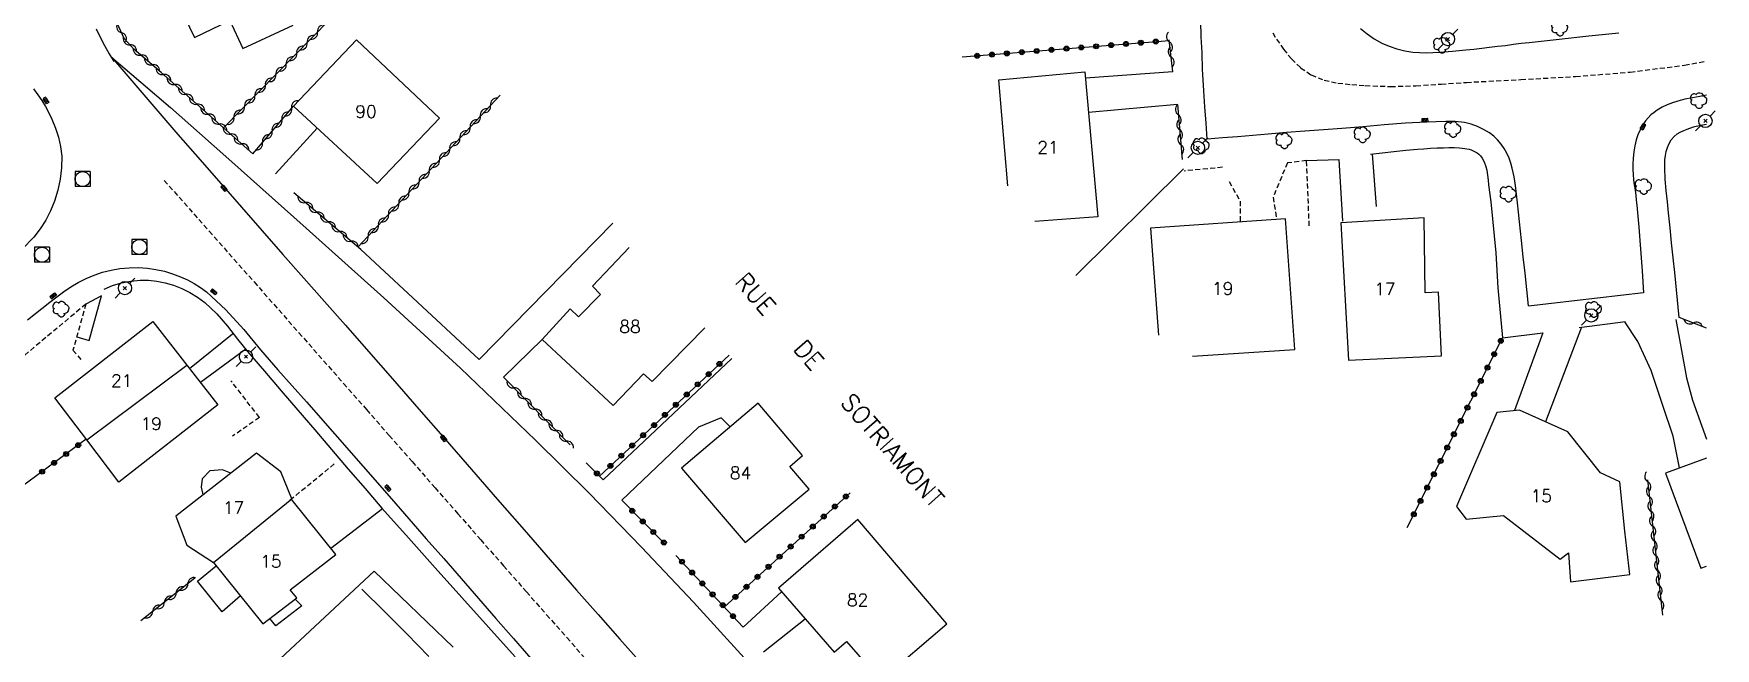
# Model space of a CAD drawing. Header units: millimetres. Extents: x 146000 to 147001, y 143000 to 144000.
# Drawn here: x 146831.9 to 147000.9, y 143789.7 to 143851.5 of the extents above; entities that cross this region are included whole.
import ezdxf
from ezdxf.enums import TextEntityAlignment as Align

# ---------------------------------------------------------------- set-up
doc = ezdxf.new("R2010")
doc.units = ezdxf.units.MM
doc.linetypes.add('DASHED', pattern=[0.75, 0.5, -0.25])
doc.layers.get('0').update_dxf_attribs({"linetype": 'CONTINUOUS'})
for name, color, linetype in [('W0001', 6, 'DASHED'), ('W0008', 7, 'CONTINUOUS'), ('W0014', 7, 'CONTINUOUS'), ('W0017', 7, 'CONTINUOUS'), ('W0101', 7, 'CONTINUOUS'), ('W0104', 1, 'CONTINUOUS'), ('W0105', 7, 'CONTINUOUS'), ('W0112', 1, 'DASHED'), ('W0211', 2, 'CONTINUOUS'), ('W0300', 7, 'CONTINUOUS'), ('W0310', 3, 'CONTINUOUS'), ('W0323', 7, 'CONTINUOUS'), ('W0330', 7, 'CONTINUOUS'), ('W0401', 7, 'CONTINUOUS'), ('W0420', 7, 'CONTINUOUS'), ('W0473', 7, 'CONTINUOUS'), ('W0989', 7, 'CONTINUOUS'), ('W0991', 7, 'CONTINUOUS'), ('W1102', 7, 'CONTINUOUS')]:
    doc.layers.add(name, color=color, linetype=linetype)
doc.styles.get("Standard").update_dxf_attribs({"font": 'romans.shx', "width": 0.85})

# ---------------------------------------------------------------- blocks, each defined once
blk = doc.blocks.new('T401')
for p, q in [((-0.3, 0.3), (0, 0.3)), ((-0.3, -0.25), (-0.3, 0.3)), ((-0.3, 0.15), (0, 0.15)), ((-0.3, 0), (0, 0)), ((0, 0.3), (0, -0.25)), ((-0.3, -0.15), (0, -0.15)), ((-0.3, -0.25), (-0.3, -0.3)), ((-0.3, -0.3), (0, -0.3)), ((0, -0.3), (0, -0.25))]:
    blk.add_line(p, q)
blk = doc.blocks.new('T473')
for p, q in [((-0.166667, 0.166667), (0.166667, -0.166667)), ((-0.166667, -0.166667), (0.166667, 0.166667)), ((0.500001, 0.500001), (1.000002, 1.000002)), ((-1.000002, -1.000002), (-0.500001, -0.500001))]:
    blk.add_line(p, q)
blk.add_ellipse((0, 0), major_axis=(0.471405, 0.471405), ratio=1, start_param=5.4977871438, end_param=11.780972451)
blk = doc.blocks.new('T420')
for p, q in [((0.75, 0.75), (-0.75, 0.75)), ((-0.75, 0.75), (-0.75, -0.75)), ((0.75, 0.75), (0.75, -0.75)), ((0.75, -0.75), (-0.75, -0.75))]:
    blk.add_line(p, q)
blk.add_ellipse((0, 0), major_axis=(-0.53, 0.53), ratio=1, start_param=3.926991, end_param=10.210176)
blk = doc.blocks.new('T300')
for p, q in [((-0.8, 0.51), (-0.86, 0.34)), ((-0.86, 0.34), (-0.86, 0.17)), ((-0.86, 0.17), (-0.74, 0.06)), ((-0.69, 0.63), (-0.8, 0.51)), ((-0.8, -0.06), (-0.74, 0.06)), ((-0.74, 0.06), (-0.69, 0.11)), ((-0.57, 0.69), (-0.69, 0.63)), ((-0.46, 0.69), (-0.57, 0.69)), ((-0.29, 0.63), (-0.46, 0.69)), ((-0.29, 0.63), (-0.17, 0.74)), ((-0.23, 0.57), (-0.29, 0.63)), ((-0.17, 0.74), (-0.06, 0.8)), ((-0.06, 0.8), (0.06, 0.8)), ((0.06, 0.8), (0.23, 0.74)), ((0.23, 0.74), (0.34, 0.63)), ((0.34, 0.63), (0.4, 0.51)), ((0.46, 0.46), (0.34, 0.46)), ((0.4, 0.51), (0.4, 0.46)), ((0.57, 0.4), (0.46, 0.46)), ((0.57, 0.4), (0.69, 0.29)), ((0.69, 0.29), (0.74, 0.17)), ((0.74, 0.06), (0.69, -0.17)), ((0.74, 0.17), (0.74, 0.06)), ((-0.8, -0.17), (-0.8, -0.06)), ((-0.8, -0.23), (-0.8, -0.17)), ((-0.74, -0.34), (-0.8, -0.23)), ((-0.69, -0.4), (-0.74, -0.34)), ((-0.51, -0.46), (-0.69, -0.4)), ((-0.4, -0.46), (-0.51, -0.46)), ((-0.4, -0.46), (-0.34, -0.46)), ((-0.34, -0.46), (-0.34, -0.4)), ((-0.34, -0.51), (-0.34, -0.46)), ((-0.29, -0.63), (-0.34, -0.51)), ((-0.17, -0.74), (-0.29, -0.63)), ((-0.06, -0.8), (-0.17, -0.74)), ((0.06, -0.8), (-0.06, -0.8)), ((0.17, -0.74), (0.06, -0.8)), ((0.23, -0.69), (0.17, -0.74)), ((0.29, -0.46), (0.23, -0.46)), ((0.29, -0.63), (0.23, -0.69)), ((0.46, -0.4), (0.29, -0.46)), ((0.34, -0.51), (0.29, -0.63)), ((0.34, -0.51), (0.34, -0.46)), ((0.57, -0.34), (0.46, -0.4)), ((0.63, -0.29), (0.57, -0.34)), ((0.69, -0.17), (0.63, -0.29))]:
    blk.add_line(p, q)
blk = doc.blocks.new('t323o')
at = {"color": 0, "linetype": 'Continuous'}
for radius in [0.25, 0.15]:
    blk.add_circle((0, 0), radius, dxfattribs=at)
blk = doc.blocks.new('t310o')
at = {"color": 0, "linetype": 'Continuous'}
for centre, start, end in [((-0.5, 0.38), 216.8699, 323.1304), ((0.5, -0.37), 36.8699, 143.1303)]:
    blk.add_arc(centre, 0.625, start, end, dxfattribs=at)

msp = doc.modelspace()

# ---------------------------------------------------------------- linework, layer by layer
at = {"layer": 'W0001'}
for points in [[(146956.41, 143851.58), (146956.79, 143850.95), (146957.51, 143849.94), (146958.3, 143848.96), (146959.21, 143848.08), (146960.27, 143847.36), (146961.58, 143846.83), (146962.96, 143846.53), (146964.35, 143846.39), (146965.71, 143846.29), (146968.26, 143846.19), (146970.8, 143846.27), (146973.34, 143846.44), (146975.87, 143846.61), (146981.35, 143846.89), (146986.84, 143847.2), (146992.33, 143847.64), (146997.79, 143848.34), (147000, 143848.74)], [(146845.05, 143836.75), (146849.56, 143831.65), (146854.07, 143826.55), (146858.57, 143821.45), (146863.07, 143816.34), (146865.37, 143813.72), (146867.66, 143811.11), (146869.96, 143808.49), (146872.25, 143805.87), (146874.55, 143803.26), (146876.84, 143800.64), (146879.14, 143798.02), (146881.43, 143795.41), (146883.46, 143793.11), (146885.49, 143790.81), (146887.52, 143788.5)]]:
    msp.add_lwpolyline(points, dxfattribs=at)
at = {"layer": 'W0008'}
msp.add_lwpolyline([(146839.77, 143849.1), (146841.98, 143846.52), (146844.19, 143843.94), (146846.41, 143841.37), (146848.64, 143838.81), (146850.72, 143836.43), (146852.8, 143834.05), (146854.88, 143831.68), (146856.97, 143829.31), (146859.06, 143826.94), (146861.15, 143824.57), (146863.24, 143822.2), (146865.32, 143819.83), (146867.97, 143816.8), (146870.62, 143813.77), (146873.26, 143810.74), (146875.9, 143807.7), (146878.54, 143804.67), (146881.19, 143801.64), (146883.83, 143798.61), (146886.48, 143795.58), (146888.65, 143793.12), (146890.82, 143790.65), (146892.99, 143788.19)], dxfattribs=at)
at = {"layer": 'W0014'}
for points in [[(146949.84, 143840.89), (146949.71, 143842.51), (146949.6, 143844.14), (146949.49, 143845.76), (146949.4, 143847.39), (146949.37, 143847.93), (146949.35, 143848.48), (146949.33, 143849.02), (146949.31, 143849.57), (146949.29, 143850.11), (146949.27, 143850.66), (146949.24, 143851.2), (146949.21, 143851.74), (146949.06, 143853.85), (146948.89, 143855.96), (146948.69, 143858.06), (146948.47, 143860.17)], [(146838.22, 143851.99), (146838.61, 143851.14), (146839.04, 143850.31), (146839.5, 143849.49), (146839.99, 143848.69)], [(146965.23, 143852.03), (146965.89, 143851.48), (146966.61, 143850.98), (146967.36, 143850.56), (146968.11, 143850.23), (146968.89, 143849.97), (146969.69, 143849.78), (146970.5, 143849.65), (146971.83, 143849.57), (146973.17, 143849.63), (146974.49, 143849.75), (146975.81, 143849.87), (146976.61, 143849.95), (146977.41, 143850.03), (146978.2, 143850.13), (146979, 143850.23), (146979.79, 143850.33), (146980.59, 143850.44), (146981.38, 143850.54), (146982.18, 143850.63), (146985.18, 143850.96), (146988.18, 143851.28), (146991.19, 143851.58)], [(146839.74, 143849.15), (146842.71, 143846.62), (146845.66, 143844.07), (146848.6, 143841.5), (146851.52, 143838.9), (146859.32, 143831.94), (146867.1, 143824.96), (146874.8, 143817.88), (146882.36, 143810.65), (146887.73, 143805.31), (146893.01, 143799.88), (146898.21, 143794.36), (146903.31, 143788.76)], [(146831.91, 143845.95), (146832.36, 143845.35), (146832.75, 143844.77), (146833.12, 143844.18), (146833.46, 143843.56), (146833.76, 143842.92), (146834.11, 143842.02), (146834.41, 143841.1), (146834.63, 143840.15), (146834.74, 143839.18), (146834.73, 143838.03), (146834.6, 143836.89), (146834.37, 143835.76), (146834.03, 143834.66), (146833.63, 143833.69), (146833.15, 143832.76), (146832.58, 143831.88), (146831.94, 143831.05), (146830.77, 143829.86)], [(147000, 143845.31), (146999.34, 143845.19), (146998.59, 143845.07), (146997.83, 143844.92), (146997.1, 143844.72), (146996.57, 143844.54), (146996.04, 143844.34), (146995.53, 143844.1), (146995.05, 143843.81), (146994.72, 143843.58), (146994.41, 143843.33), (146994.12, 143843.04), (146993.86, 143842.73), (146993.57, 143842.29), (146993.32, 143841.83), (146993.11, 143841.34), (146992.94, 143840.84), (146992.78, 143840.24), (146992.68, 143839.62), (146992.62, 143839), (146992.59, 143838.39), (146992.59, 143837.86), (146992.62, 143837.34), (146992.67, 143836.82), (146992.74, 143836.31), (146992.81, 143835.79), (146992.88, 143835.28), (146992.94, 143834.76), (146993, 143834.25), (146993.18, 143832.05), (146993.36, 143829.86), (146993.52, 143827.66), (146993.67, 143825.46)], [(146982.1, 143824.14), (146981.93, 143825.78), (146981.76, 143827.42), (146981.58, 143829.06), (146981.4, 143830.7), (146981.3, 143831.65), (146981.21, 143832.6), (146981.1, 143833.55), (146980.99, 143834.49), (146980.89, 143835.37), (146980.8, 143836.25), (146980.67, 143837.13), (146980.48, 143838), (146980.33, 143838.5), (146980.16, 143839), (146979.94, 143839.49), (146979.68, 143839.95), (146979.37, 143840.4), (146979.01, 143840.82), (146978.62, 143841.2), (146978.18, 143841.53), (146977.6, 143841.88), (146976.99, 143842.17), (146976.35, 143842.4), (146975.69, 143842.56), (146974.74, 143842.68), (146973.79, 143842.69), (146972.83, 143842.64), (146971.89, 143842.6), (146969.75, 143842.5), (146967.62, 143842.33), (146965.49, 143842.15), (146963.36, 143841.98), (146961.5, 143841.84), (146959.65, 143841.7), (146957.8, 143841.56), (146955.95, 143841.41), (146954.42, 143841.28), (146952.89, 143841.15), (146951.36, 143841.02), (146949.84, 143840.89)], [(146996.8, 143827.49), (146996.63, 143828.99), (146996.48, 143830.48), (146996.33, 143831.98), (146996.19, 143833.48), (146996.07, 143834.61), (146995.94, 143835.74), (146995.84, 143836.87), (146995.8, 143838.01), (146995.8, 143838.22), (146995.8, 143838.42), (146995.81, 143838.63), (146995.81, 143838.84), (146995.83, 143839.04), (146995.86, 143839.25), (146995.9, 143839.46), (146995.95, 143839.66), (146996.08, 143840.06), (146996.25, 143840.45), (146996.46, 143840.83), (146996.73, 143841.17), (146997.03, 143841.42), (146997.35, 143841.61), (146997.7, 143841.77), (146998.04, 143841.91), (146998.7, 143842.14), (146999.38, 143842.31), (147000, 143842.42)], [(146966.23, 143839.39), (146967.41, 143839.53), (146968.59, 143839.66), (146969.77, 143839.78), (146970.96, 143839.89), (146971.61, 143839.94), (146972.26, 143839.99), (146972.92, 143840.02), (146973.58, 143840.04), (146974.11, 143840.05), (146974.65, 143840.05), (146975.19, 143840.03), (146975.72, 143839.97), (146975.93, 143839.93), (146976.14, 143839.88), (146976.35, 143839.82), (146976.55, 143839.74), (146976.74, 143839.63), (146976.94, 143839.52), (146977.12, 143839.38), (146977.28, 143839.22), (146977.45, 143839), (146977.58, 143838.76), (146977.7, 143838.51), (146977.79, 143838.25), (146977.92, 143837.77), (146977.99, 143837.28), (146978.05, 143836.79), (146978.1, 143836.3), (146978.31, 143834.6), (146978.5, 143832.9), (146978.67, 143831.19), (146978.82, 143829.48)], [(146959.82, 143838.74), (146963.05, 143838.84)], [(146978.82, 143829.48), (146979.03, 143825.96)], [(146831.32, 143822.75), (146833.55, 143824.53), (146834.24, 143825.06), (146834.94, 143825.57), (146835.66, 143826.06), (146836.41, 143826.49), (146837.2, 143826.88), (146838.01, 143827.23), (146838.84, 143827.52), (146839.7, 143827.74), (146840.6, 143827.9), (146841.52, 143827.98), (146842.44, 143827.99), (146843.36, 143827.94), (146844.21, 143827.81), (146845.06, 143827.62), (146845.88, 143827.37), (146846.69, 143827.06), (146847.38, 143826.75), (146848.04, 143826.4), (146848.68, 143826), (146849.29, 143825.55), (146851.25, 143823.75), (146853.04, 143821.77), (146854.73, 143819.73), (146856.45, 143817.73), (146859.33, 143814.51), (146862.18, 143811.26), (146865.02, 143808), (146867.87, 143804.75), (146869.62, 143802.75), (146871.37, 143800.74), (146873.12, 143798.74), (146874.87, 143796.73), (146876.62, 143794.73), (146878.37, 143792.72), (146880.12, 143790.72), (146881.87, 143788.72)], [(146839, 143825.82), (146839.86, 143826.18), (146840.76, 143826.45), (146841.68, 143826.63), (146842.62, 143826.73), (146843.47, 143826.72), (146844.31, 143826.64), (146845.14, 143826.47), (146845.96, 143826.23), (146846.81, 143825.9), (146847.62, 143825.49), (146848.39, 143825.02), (146849.12, 143824.48), (146850.32, 143823.36), (146851.39, 143822.1), (146852.39, 143820.81), (146853.42, 143819.55), (146855.12, 143817.59), (146856.8, 143815.62), (146858.48, 143813.65), (146860.16, 143811.68), (146861.84, 143809.71), (146863.53, 143807.74), (146865.22, 143805.78), (146866.92, 143803.83), (146869.58, 143800.82), (146872.25, 143797.82), (146874.93, 143794.84), (146877.62, 143791.86), (146880.31, 143788.88)], [(146979.03, 143825.96), (146979.49, 143820.93)], [(146997.25, 143822.97), (146996.8, 143827.49)], [(146993.68, 143825.46), (146982.1, 143824.12)], [(146987.21, 143821.98), (146991.85, 143822.56)], [(146979.49, 143820.93), (146983.55, 143821.43)]]:
    msp.add_lwpolyline(points, dxfattribs=at)
at = {"layer": 'W0017'}
for points in [[(146946.37, 143847.68), (146937.59, 143847.04)], [(146946.83, 143844.4), (146937.89, 143843.59)], [(146856.22, 143837.43), (146860.42, 143842.01)], [(146966.41, 143839.4), (146966.8, 143834.14)], [(146963.05, 143838.84), (146963.43, 143832.67)], [(146876.67, 143818.76), (146890.12, 143832.46)], [(146997.29, 143807.86), (146996.65, 143811.06), (146995.64, 143814.04), (146994.44, 143817.64), (146993.1, 143820.57), (146991.78, 143822.55)], [(146996.92, 143822.79), (146997.99, 143816.9), (146998.58, 143814.68), (147000, 143810.74)], [(146847.59, 143817.84), (146851.92, 143821.33)], [(146879.13, 143816.97), (146883.02, 143820.78)], [(146983.55, 143821.43), (146980.71, 143813.62)], [(146987.42, 143822), (146983.81, 143812.49)], [(146853.23, 143819.81), (146848.68, 143816.44)], [(146889.16, 143806.67), (146902.08, 143818.87)], [(146901.01, 143812.88), (146898.72, 143811.95)], [(146901.9, 143811.99), (146901.01, 143812.88)], [(146898.73, 143811.96), (146891.01, 143804.61)], [(146861.77, 143799.8), (146866.96, 143803.79)], [(146903.21, 143791.87), (146907.07, 143795.4)], [(146905.24, 143789.36), (146909.44, 143792.69)]]:
    msp.add_lwpolyline(points, dxfattribs=at)
at = {"layer": 'W0101'}
for points in [[(146860.2, 143868.96), (146846.41, 143862.45), (146848.18, 143858.73), (146845.15, 143857.25), (146848.08, 143851.12), (146851.65, 143852.81), (146852.93, 143850), (146858, 143852.37), (146856.78, 143855.1), (146856.79, 143855.1), (146864.87, 143858.91)], [(146858.03, 143844.22), (146866.43, 143836.45), (146872.69, 143843.01), (146864.37, 143850.88)], [(146973.36, 143819.14), (146973.08, 143825.52), (146971.74, 143825.46), (146971.64, 143833), (146963.27, 143832.5), (146964.01, 143818.69)], [(146904.7, 143814.37), (146897.01, 143807.85), (146903.41, 143800.35), (146909.83, 143805.73), (146907.91, 143808.01), (146909.18, 143809.12)], [(146992.3, 143797.14), (146991.78, 143801.49), (146991.3, 143806.46), (146989.34, 143807.36), (146986.06, 143811.47), (146981.2, 143813.68), (146978.94, 143813.43), (146974.89, 143803.98), (146975.84, 143802.7), (146979.61, 143803.07), (146985.29, 143798.7), (146986.14, 143799.33), (146986.34, 143796.42)], [(146914.74, 143802.69), (146906.75, 143795.77), (146912.36, 143789.35), (146913.58, 143790.41), (146917, 143786.49), (146923.67, 143792.19)]]:
    msp.add_lwpolyline(points, close=True, dxfattribs=at)
for points in [[(146929.81, 143836.21), (146928.88, 143846.86), (146937.53, 143847.68)], [(146937.53, 143847.68), (146938.83, 143833.09), (146932.52, 143832.63)], [(146957.71, 143832.89), (146944.12, 143831.94), (146944.94, 143821.21)], [(146948.36, 143819.09), (146958.64, 143819.76), (146957.71, 143832.89)], [(146891.74, 143830), (146888.08, 143826.12), (146888.87, 143825.29), (146886.68, 143823.04), (146885.84, 143823.84), (146883.02, 143820.78), (146890.15, 143814.14), (146893.18, 143817.33), (146894.08, 143816.54), (146899.36, 143821.95)], [(146837.26, 143810.68), (146834.06, 143814.89), (146843.9, 143822.58)], [(146843.9, 143822.58), (146847.32, 143818.18)], [(146847.32, 143818.18), (146850.43, 143814.2), (146840.49, 143806.43), (146837.26, 143810.68)], [(146854.31, 143809.35), (146846.22, 143803.02), (146847.31, 143800.09), (146849.98, 143798.37)], [(146857.85, 143804.76), (146856.77, 143807.48), (146854.31, 143809.35)], [(147000, 143808.85), (146995.86, 143807.34), (146999.42, 143797.78), (147000, 143797.99)], [(146849.98, 143798.37), (146854.96, 143792.19), (146858.38, 143794.81), (146857.7, 143795.61), (146862.28, 143799.15), (146857.9, 143804.63), (146857.85, 143804.76)]]:
    msp.add_lwpolyline(points, dxfattribs=at)
at = {"layer": 'W0104'}
for points in [[(146851.74, 143807.34), (146850.9, 143807.66), (146849.62, 143807.58), (146848.87, 143806.75), (146848.77, 143805.92), (146848.89, 143805.31), (146848.92, 143805.13)], [(146852.7, 143794.99), (146850.85, 143793.4), (146848.38, 143796.49), (146850.27, 143798.02)], [(146858.21, 143794.68), (146858.86, 143794.01), (146856.27, 143791.99), (146855.65, 143792.72)]]:
    msp.add_lwpolyline(points, dxfattribs=at)
at = {"layer": 'W0105'}
msp.add_lwpolyline([(146836.25, 143821.05), (146837.49, 143820.65), (146838.74, 143825.16), (146837.17, 143824.32)], dxfattribs=at)
at = {"layer": 'W0112'}
for points in [[(146951.37, 143838.07), (146947.53, 143837.7)], [(146957.89, 143838.52), (146956.45, 143835.07), (146956.81, 143832.83)], [(146959.82, 143838.74), (146957.89, 143838.52)], [(146960.08, 143832.19), (146959.82, 143838.74)], [(146952.02, 143836.63), (146953.15, 143834.67), (146953.13, 143832.57)], [(146837.17, 143824.32), (146812.93, 143804.08)], [(146837.17, 143824.32), (146835.87, 143819.7), (146836.67, 143818.74)], [(146854.61, 143812.93), (146851.75, 143816.62)], [(146854.61, 143812.93), (146851.92, 143811.05)], [(146857.68, 143804.63), (146862.15, 143808.28)]]:
    msp.add_lwpolyline(points, dxfattribs=at)
at = {"layer": 'W0211'}
msp.add_lwpolyline([(146864.91, 143795.67), (146867.19, 143793.44), (146869.43, 143791.19), (146871.64, 143788.9)], dxfattribs=at)
at = {"layer": 'W0300'}
for points in [[(146866.15, 143797.48), (146850.75, 143783.14)], [(146874.06, 143789.85), (146866.15, 143797.48)]]:
    msp.add_lwpolyline(points, dxfattribs=at)
at = {"layer": 'W0310'}
for points in [[(146853.95, 143839.43), (146844.73, 143847.61), (146841.98, 143849.95), (146841.02, 143851.02), (146840.14, 143852.92), (146839.15, 143856.27), (146838.88, 143859.03), (146839.57, 143861.89), (146841.19, 143865.07), (146843.02, 143866.72)], [(146872.34, 143863.81), (146851.01, 143842.04)], [(146946.37, 143847.68), (146946.02, 143850.87)], [(146864.51, 143830.05), (146878.8, 143845.33)], [(146853.95, 143839.43), (146858.03, 143844.22)], [(146946.83, 143844.4), (146947.3, 143838.87)], [(146864.78, 143829.82), (146858.07, 143835.5)], [(147000, 143821.89), (146997.25, 143822.97)], [(146885.83, 143810.18), (146879.13, 143816.97)], [(146994.06, 143806.65), (146995.56, 143793.07)], [(146848.12, 143796.77), (146842.7, 143792.5)]]:
    msp.add_lwpolyline(points, dxfattribs=at)
at = {"layer": 'W0323'}
for points in [[(146925.22, 143849.16), (146946.03, 143850.82)], [(146969.91, 143801.86), (146979.49, 143820.93)], [(146901.79, 143819.2), (146888.78, 143807.04)], [(146837.21, 143810.75), (146821.89, 143799.49)], [(146887.43, 143808.36), (146889.16, 143806.67)], [(146895.45, 143800.14), (146891.01, 143804.61)], [(146913.95, 143805.37), (146901.32, 143793.89)], [(146903.21, 143791.87), (146896.46, 143799.07)]]:
    msp.add_lwpolyline(points, dxfattribs=at)
at = {"layer": 'W0330'}
for points in [[(146947.44, 143837.93), (146936.63, 143827.19)], [(146876.67, 143818.76), (146864.78, 143829.82)]]:
    msp.add_lwpolyline(points, dxfattribs=at)
at = {"layer": 'W1102'}
for points in [[(146837.26, 143810.68), (146847.32, 143818.18)], [(146849.98, 143798.37), (146857.85, 143804.76)]]:
    msp.add_lwpolyline(points, dxfattribs=at)

# ---------------------------------------------------------------- block references
at = {"layer": 'W0300'}
for p in [(146985.28, 143852.05), (146973.43, 143850.33), (146999.26, 143844.77), (146957.59, 143840.73), (146965.45, 143841.33), (146974.54, 143841.87), (146949.27, 143840.23), (146980.11, 143835.37), (146993.7, 143836.13), (146834.71, 143823.82), (146988.68, 143823.78)]:
    msp.add_blockref('T300', p, dxfattribs=at)
at = {"layer": 'W0310'}
for p, rotation in [((146840.76, 143851.6), 114.9820874028435), ((146841.6, 143850.38), 131.6699764922194), ((146859.4, 143850.61), 225.5848475177471), ((146860.45, 143851.68), 225.5848475177471), ((146946.05, 143850.66), 96.14908174295961), ((146842.69, 143849.35), 139.5962466093008), ((146858.35, 143849.54), 225.5848475177471), ((146946.21, 143849.17), 96.14908174295961), ((146843.83, 143848.38), 139.5962466093008), ((146844.97, 143847.4), 138.4135982748067), ((146856.25, 143847.4), 225.5848475177471), ((146857.3, 143848.47), 225.5848475177471), ((146846.09, 143846.4), 138.4135982748067), ((146847.21, 143845.41), 138.4135982748067), ((146854.15, 143845.26), 225.5848475177471), ((146855.2, 143846.33), 225.5848475177471), ((146848.34, 143844.41), 138.4135982748067), ((146853.1, 143844.18), 225.5848475177471), ((146857.84, 143844), 49.5349215057448), ((146877.83, 143844.29), 46.92679965378273), ((146849.46, 143843.42), 138.4135982748067), ((146850.58, 143842.42), 138.4135982748067), ((146852.05, 143843.11), 225.5848475177471), ((146856.87, 143842.86), 49.5349215057448), ((146875.78, 143842.1), 46.92679965378273), ((146876.8, 143843.2), 46.92679965378273), ((146946.92, 143843.35), 274.9214336561622), ((146947.05, 143841.86), 274.9214336561622), ((146851.7, 143841.42), 138.4135982748067), ((146852.82, 143840.43), 138.4135982748067), ((146854.92, 143840.57), 49.5349215057448), ((146855.89, 143841.72), 49.5349215057448), ((146874.75, 143841), 46.92679965378273), ((146947.17, 143840.36), 274.9214336561622), ((146872.7, 143838.81), 46.92679965378273), ((146873.73, 143839.91), 46.92679965378273), ((146871.68, 143837.72), 46.92679965378273), ((146869.63, 143835.53), 46.92679965378273), ((146870.66, 143836.62), 46.92679965378273), ((146859.22, 143834.53), 139.7054749607374), ((146860.36, 143833.56), 139.7054749607374), ((146868.61, 143834.43), 46.92679965378273), ((146861.51, 143832.59), 139.7054749607374), ((146866.56, 143832.24), 46.92679965378273), ((146867.58, 143833.33), 46.92679965378273), ((146862.65, 143831.62), 139.7054749607374), ((146863.79, 143830.65), 139.7054749607374), ((146865.53, 143831.14), 46.92679965378273), ((146998.65, 143822.42), 158.5823943684404), ((146880.19, 143815.9), 134.5881737752299), ((146881.24, 143814.84), 134.5881737752299), ((146882.29, 143813.77), 134.5881737752299), ((146883.34, 143812.7), 134.5881737752299), ((146884.4, 143811.63), 134.5881737752299), ((146885.45, 143810.56), 134.5881737752299), ((146994.08, 143806.48), 276.2956770318588), ((146994.25, 143804.99), 276.2956770318588), ((146994.41, 143803.5), 276.2956770318588), ((146994.58, 143802.01), 276.2956770318588), ((146994.74, 143800.52), 276.2956770318588), ((146994.9, 143799.03), 276.2956770318588), ((146995.07, 143797.54), 276.2956770318588), ((146846.24, 143795.28), 218.2812792693951), ((146847.41, 143796.21), 218.2812792693951), ((146995.23, 143796.05), 276.2956770318588), ((146995.4, 143794.56), 276.2956770318588), ((146843.88, 143793.43), 218.2812792693951), ((146845.06, 143794.35), 218.2812792693951)]:
    msp.add_blockref('t310o', p, dxfattribs=dict(at, rotation=rotation))
at = {"layer": 'W0323'}
for p, rotation in [((146926.72, 143849.28), 4.569786616171275), ((146928.21, 143849.4), 4.569786616171275), ((146929.71, 143849.52), 4.569786616171275), ((146931.2, 143849.64), 4.569786616171275), ((146932.7, 143849.76), 4.569786616171275), ((146934.19, 143849.88), 4.569786616171275), ((146935.69, 143850), 4.569786616171275), ((146937.18, 143850.12), 4.569786616171275), ((146938.68, 143850.23), 4.569786616171275), ((146940.17, 143850.35), 4.569786616171275), ((146941.67, 143850.47), 4.569786616171275), ((146943.16, 143850.59), 4.569786616171275), ((146944.66, 143850.71), 4.569786616171275), ((146979.33, 143820.63), 63.35750196595325), ((146978.66, 143819.29), 63.35750196595325), ((146899.74, 143817.28), 223.0629072023791), ((146900.83, 143818.31), 223.0629072023791), ((146977.99, 143817.94), 63.35750196595325), ((146898.64, 143816.26), 223.0629072023791), ((146977.31, 143816.6), 63.35750196595325), ((146896.45, 143814.21), 223.0629072023791), ((146897.54, 143815.24), 223.0629072023791), ((146975.97, 143813.92), 63.35750196595325), ((146976.64, 143815.26), 63.35750196595325), ((146894.26, 143812.16), 223.0629072023791), ((146895.35, 143813.19), 223.0629072023791), ((146975.3, 143812.58), 63.35750196595325), ((146893.16, 143811.14), 223.0629072023791), ((146974.62, 143811.24), 63.35750196595325), ((146835.19, 143809.26), 216.2930472357667), ((146836.4, 143810.15), 216.2930472357667), ((146890.97, 143809.09), 223.0629072023791), ((146892.06, 143810.11), 223.0629072023791), ((146973.95, 143809.9), 63.35750196595325), ((146832.77, 143807.48), 216.2930472357667), ((146833.98, 143808.37), 216.2930472357667), ((146888.51, 143807.31), 315.6225728068278), ((146889.87, 143808.07), 223.0629072023791), ((146972.61, 143807.22), 63.35750196595325), ((146973.28, 143808.56), 63.35750196595325), ((146971.93, 143805.88), 63.35750196595325), ((146892.06, 143803.55), 134.8265132532355), ((146912.42, 143803.98), 222.2511776998644), ((146913.53, 143804.99), 222.2511776998644), ((146971.26, 143804.54), 63.35750196595325), ((146893.12, 143802.48), 134.8265132532355), ((146910.2, 143801.96), 222.2511776998644), ((146911.31, 143802.97), 222.2511776998644), ((146970.59, 143803.2), 63.35750196595325), ((146894.18, 143801.42), 134.8265132532355), ((146895.24, 143800.36), 134.8265132532355), ((146909.09, 143800.95), 222.2511776998644), ((146906.87, 143798.94), 222.2511776998644), ((146907.98, 143799.95), 222.2511776998644), ((146897.06, 143798.44), 133.1404805706489), ((146898.08, 143797.34), 133.1404805706489), ((146904.65, 143796.92), 222.2511776998644), ((146905.76, 143797.93), 222.2511776998644), ((146899.11, 143796.25), 133.1404805706489), ((146900.14, 143795.15), 133.1404805706489), ((146903.54, 143795.91), 222.2511776998644), ((146901.16, 143794.06), 133.1404805706489), ((146902.43, 143794.9), 222.2511776998644), ((146902.19, 143792.96), 133.1404805706489)]:
    msp.add_blockref('t323o', p, dxfattribs=dict(at, rotation=rotation))
at = {"layer": 'W0401'}
for p, rotation in [((146833.04, 143844.69), 212.5974962766581), ((146971.71, 143842.98), 91.91499311472944), ((146993.49, 143842.23), 150.1904130000884), ((146850.94, 143835.85), 221.1918686677718), ((146849.92, 143825.44), 229.5301226253883), ((146833.97, 143825.03), 307.2829539102516), ((146873, 143810.72), 221.0592263940901), ((146867.4, 143805.72), 221.1887677618886)]:
    msp.add_blockref('T401', p, dxfattribs=dict(at, rotation=rotation))
at = {"layer": 'W0420'}
for p in [(146836.84, 143836.89), (146832.76, 143829.28), (146842.54, 143830.07)]:
    msp.add_blockref('T420', p, dxfattribs=at)
at = {"layer": 'W0473'}
for p in [(146974.02, 143850.96), (146999.88, 143842.74), (146948.9, 143840.03), (146841.1, 143825.93), (146988.42, 143823.19), (146853.26, 143819.04)]:
    msp.add_blockref('T473', p, dxfattribs=at)

# ---------------------------------------------------------------- texts
at = {"layer": 'W0989'}
msp.add_text('RUE   DE   SOTRIAMONT  ', height=1.75, rotation=311.1498, dxfattribs=at).set_placement((146902.26, 143826.53))
at = {"layer": 'W0991'}
for s, p in [('90', (146865.31, 143843.67)), ('21', (146933.84, 143840.07)), ('19', (146951.39, 143825.89)), ('17', (146967.68, 143825.84)), ('88', (146891.84, 143822.07)), ('21', (146840.77, 143816.63)), ('19', (146843.73, 143812.31)), ('84', (146902.94, 143807.36)), ('15', (146983.39, 143805.05)), ('17', (146852.01, 143803.86)), ('15', (146855.76, 143798.48)), ('82', (146914.71, 143794.59))]:
    msp.add_text(s, height=1.25, dxfattribs=at).set_placement(p, align=Align.MIDDLE_CENTER)

doc.saveas('drawing.dxf')
